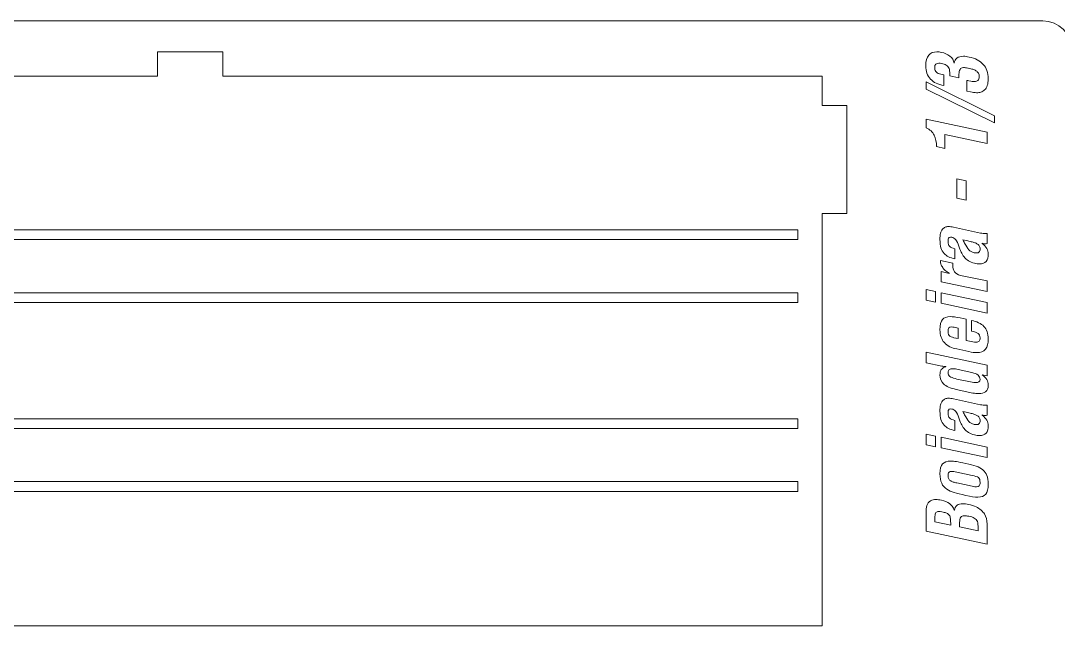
# Model space of a CAD drawing. Header units: centimetres. Extents: x -47.2 to 47.8, y -16.6 to 12.4.
# Drawn here: x 17.84 to 28.65, y 5.84 to 12.4 of the extents above; entities that cross this region are included whole.
import ezdxf

# ---------------------------------------------------------------- set-up
doc = ezdxf.new("R2010")
doc.units = ezdxf.units.CM
doc.header["$MEASUREMENT"] = 0
doc.layers.add('Camada 1', color=7, linetype='Continuous')

msp = doc.modelspace()

# ---------------------------------------------------------------- linework, layer by layer
at = {"layer": 'Camada 1', "color": 6, "lineweight": 9}
msp.add_open_spline([(10.08972, 12.40298), (10.08972, 12.40298), (28.48972, 12.40298), (28.48972, 12.40298), (28.48972, 12.40298), (28.65472, 12.40298), (28.78972, 12.26798), (28.78972, 12.10298), (28.78972, 12.10298), (28.78972, 12.10298), (28.78972, -16.29702), (28.78972, -16.29702), (28.78972, -16.29702), (28.78972, -16.46202), (28.65472, -16.59702), (28.48972, -16.59702), (28.48972, -16.59702), (28.48972, -16.59702), (10.08972, -16.59702), (10.08972, -16.59702), (10.08972, -16.59702), (9.92472, -16.59702), (9.78972, -16.46202), (9.78972, -16.29702), (9.78972, -16.29702), (9.78972, -16.29702), (9.78972, 12.10298), (9.78972, 12.10298), (9.78972, 12.10298), (9.78972, 12.26798), (9.92472, 12.40298), (10.08972, 12.40298)], degree=3, knots=[0, 0, 0, 0, 0.11111111, 0.11111111, 0.11111111, 0.11111111, 0.22222222, 0.22222222, 0.22222222, 0.22222222, 0.33333333, 0.33333333, 0.33333333, 0.33333333, 0.44444444, 0.44444444, 0.44444444, 0.44444444, 0.55555556, 0.55555556, 0.55555556, 0.55555556, 0.66666667, 0.66666667, 0.66666667, 0.66666667, 0.77777778, 0.77777778, 0.77777778, 0.77777778, 1, 1, 1, 1], dxfattribs=at)
at = {"layer": 'Camada 1', "color": 250, "lineweight": 9}
msp.add_open_spline([(10.1215, 11.52017), (10.1215, 11.52017), (10.1215, 9.01772), (10.1215, 9.01772), (10.1215, 9.01772), (10.1215, 9.01772), (10.63155, 9.01772), (10.63155, 9.01772), (10.63155, 9.01772), (10.63155, 9.01772), (10.63155, 8.71169), (10.63155, 8.71169), (10.63155, 8.71169), (10.63155, 8.71169), (10.1215, 8.71169), (10.1215, 8.71169), (10.1215, 8.71169), (10.1215, 8.71169), (10.1215, 6.15313), (10.1215, 6.15313), (10.1215, 6.15313), (10.1215, 6.15313), (10.63155, 6.15313), (10.63155, 6.15313), (10.63155, 6.15313), (10.63155, 6.15313), (10.63155, 6.10213), (10.63155, 6.10213), (10.63155, 6.10213), (10.63155, 6.10213), (26.19229, 6.10213), (26.19229, 6.10213), (26.19229, 6.10213), (26.19229, 6.10213), (26.19229, 10.39807), (26.19229, 10.39807), (26.19229, 10.39807), (26.19229, 10.39807), (26.4473, 10.39807), (26.4473, 10.39807), (26.4473, 10.39807), (26.4473, 10.39807), (26.4473, 11.52017), (26.4473, 11.52017), (26.4473, 11.52017), (26.4473, 11.52017), (26.19229, 11.52017), (26.19229, 11.52017), (26.19229, 11.52017), (26.19229, 11.52017), (26.19229, 11.82469), (26.19229, 11.82469), (26.19229, 11.82469), (26.19229, 11.82469), (19.94841, 11.82469), (19.94841, 11.82469), (19.94841, 11.82469), (19.94841, 11.82469), (19.94841, 12.07971), (19.94841, 12.07971), (19.94841, 12.07971), (19.94841, 12.07971), (19.26834, 12.07971), (19.26834, 12.07971), (19.26834, 12.07971), (19.26834, 12.07971), (19.26834, 11.82469), (19.26834, 11.82469), (19.26834, 11.82469), (19.26834, 11.82469), (13.82784, 11.82469), (13.82784, 11.82469), (13.82784, 11.82469), (13.82784, 11.82469), (13.82784, 12.07971), (13.82784, 12.07971), (13.82784, 12.07971), (13.82784, 12.07971), (13.14778, 12.07971), (13.14778, 12.07971), (13.14778, 12.07971), (13.14778, 12.07971), (13.14778, 11.82469), (13.14778, 11.82469), (13.14778, 11.82469), (13.14778, 11.82469), (10.63155, 11.82469), (10.63155, 11.82469), (10.63155, 11.82469), (10.63155, 11.82469), (10.63155, 11.52017), (10.63155, 11.52017), (10.63155, 11.52017), (10.63155, 11.52017), (10.1215, 11.52017), (10.1215, 11.52017)], degree=3, knots=[0, 0, 0, 0, 0.04, 0.04, 0.04, 0.04, 0.08, 0.08, 0.08, 0.08, 0.12, 0.12, 0.12, 0.12, 0.16, 0.16, 0.16, 0.16, 0.2, 0.2, 0.2, 0.2, 0.24, 0.24, 0.24, 0.24, 0.28, 0.28, 0.28, 0.28, 0.32, 0.32, 0.32, 0.32, 0.36, 0.36, 0.36, 0.36, 0.4, 0.4, 0.4, 0.4, 0.44, 0.44, 0.44, 0.44, 0.48, 0.48, 0.48, 0.48, 0.52, 0.52, 0.52, 0.52, 0.56, 0.56, 0.56, 0.56, 0.6, 0.6, 0.6, 0.6, 0.64, 0.64, 0.64, 0.64, 0.68, 0.68, 0.68, 0.68, 0.72, 0.72, 0.72, 0.72, 0.76, 0.76, 0.76, 0.76, 0.8, 0.8, 0.8, 0.8, 0.84, 0.84, 0.84, 0.84, 0.88, 0.88, 0.88, 0.88, 0.92, 0.92, 0.92, 0.92, 1, 1, 1, 1], dxfattribs=at)
at = {"layer": 'Camada 1', "color": 5, "lineweight": 9}
for points, knots in [([(27.61526, 11.80962), (27.61526, 11.83615), (27.61681, 11.85788), (27.61992, 11.87482), (27.61992, 11.87482), (27.62302, 11.89175), (27.62994, 11.9036), (27.64066, 11.91038), (27.64066, 11.91038), (27.64574, 11.91376), (27.65364, 11.91546), (27.66437, 11.91546), (27.66437, 11.91546), (27.67566, 11.91546), (27.69005, 11.91348), (27.70755, 11.90953), (27.70755, 11.90953), (27.70755, 11.90953), (27.71178, 11.90868), (27.71178, 11.90868), (27.71178, 11.90868), (27.73154, 11.90473), (27.74734, 11.90106), (27.7592, 11.89768), (27.7592, 11.89768), (27.77105, 11.89429), (27.78234, 11.88949), (27.79306, 11.88328), (27.79306, 11.88328), (27.80379, 11.87708), (27.81225, 11.86889), (27.81846, 11.85873), (27.81846, 11.85873), (27.82467, 11.84857), (27.82778, 11.83587), (27.82778, 11.82063), (27.82778, 11.82063), (27.82778, 11.802), (27.82326, 11.78888), (27.81423, 11.78126), (27.81423, 11.78126), (27.8052, 11.77364), (27.7925, 11.76983), (27.77613, 11.76983), (27.77613, 11.76983), (27.76484, 11.76983), (27.74621, 11.77237), (27.72025, 11.77745), (27.72025, 11.77745), (27.71178, 11.77914), (27.70416, 11.78056), (27.69739, 11.78168), (27.69739, 11.78168), (27.69739, 11.78168), (27.69739, 11.67077), (27.69739, 11.67077), (27.69739, 11.67077), (27.69739, 11.67077), (27.73464, 11.66315), (27.73464, 11.66315), (27.73464, 11.66315), (27.75891, 11.65694), (27.78065, 11.65384), (27.79984, 11.65384), (27.79984, 11.65384), (27.81621, 11.65384), (27.83145, 11.65609), (27.84556, 11.66061), (27.84556, 11.66061), (27.85967, 11.66513), (27.87237, 11.67275), (27.88366, 11.68347), (27.88366, 11.68347), (27.89495, 11.69419), (27.90398, 11.70901), (27.91075, 11.72792), (27.91075, 11.72792), (27.91752, 11.74683), (27.92091, 11.7704), (27.92091, 11.79862), (27.92091, 11.79862), (27.92091, 11.86184), (27.90369, 11.91207), (27.86926, 11.94932), (27.86926, 11.94932), (27.83483, 11.98658), (27.78544, 12.01198), (27.7211, 12.02553), (27.7211, 12.02553), (27.69965, 12.03061), (27.68017, 12.03315), (27.66268, 12.03315), (27.66268, 12.03315), (27.63389, 12.03315), (27.61145, 12.0268), (27.59537, 12.01409), (27.59537, 12.01409), (27.57928, 12.00139), (27.56982, 11.98432), (27.567, 11.96287), (27.567, 11.96287), (27.567, 11.96287), (27.56531, 11.96287), (27.56531, 11.96287), (27.56531, 11.96287), (27.56079, 11.99222), (27.54584, 12.01635), (27.52044, 12.03526), (27.52044, 12.03526), (27.49504, 12.05417), (27.46625, 12.06701), (27.43407, 12.07379), (27.43407, 12.07379), (27.41658, 12.07774), (27.40049, 12.07971), (27.38581, 12.07971), (27.38581, 12.07971), (27.34913, 12.07971), (27.32076, 12.06786), (27.30072, 12.04415), (27.30072, 12.04415), (27.28069, 12.02044), (27.27067, 11.98432), (27.27067, 11.93578), (27.27067, 11.93578), (27.27067, 11.87651), (27.2869, 11.82966), (27.31935, 11.79523), (27.31935, 11.79523), (27.35181, 11.7608), (27.39823, 11.73879), (27.45863, 11.72919), (27.45863, 11.72919), (27.45863, 11.72919), (27.45863, 11.8401), (27.45863, 11.8401), (27.45863, 11.8401), (27.45863, 11.8401), (27.41375, 11.84942), (27.41375, 11.84942), (27.41375, 11.84942), (27.39513, 11.85393), (27.38215, 11.86254), (27.37481, 11.87524), (27.37481, 11.87524), (27.36747, 11.88794), (27.3638, 11.90191), (27.3638, 11.91715), (27.3638, 11.91715), (27.3638, 11.94707), (27.37819, 11.96202), (27.40698, 11.96202), (27.40698, 11.96202), (27.41488, 11.96202), (27.4242, 11.9609), (27.43492, 11.95864), (27.43492, 11.95864), (27.45355, 11.95469), (27.46949, 11.9489), (27.48276, 11.94128), (27.48276, 11.94128), (27.49602, 11.93366), (27.50604, 11.92167), (27.51282, 11.9053), (27.51282, 11.9053), (27.5179, 11.89288), (27.52072, 11.87369), (27.52128, 11.84772), (27.52128, 11.84772), (27.52128, 11.83926), (27.52128, 11.83305), (27.52128, 11.8291), (27.52128, 11.8291), (27.52128, 11.8291), (27.61526, 11.80962), (27.61526, 11.80962)], [0, 0, 0, 0, 0.02222222, 0.02222222, 0.02222222, 0.02222222, 0.04444444, 0.04444444, 0.04444444, 0.04444444, 0.06666667, 0.06666667, 0.06666667, 0.06666667, 0.08888889, 0.08888889, 0.08888889, 0.08888889, 0.11111111, 0.11111111, 0.11111111, 0.11111111, 0.13333333, 0.13333333, 0.13333333, 0.13333333, 0.15555556, 0.15555556, 0.15555556, 0.15555556, 0.17777778, 0.17777778, 0.17777778, 0.17777778, 0.2, 0.2, 0.2, 0.2, 0.22222222, 0.22222222, 0.22222222, 0.22222222, 0.24444444, 0.24444444, 0.24444444, 0.24444444, 0.26666667, 0.26666667, 0.26666667, 0.26666667, 0.28888889, 0.28888889, 0.28888889, 0.28888889, 0.31111111, 0.31111111, 0.31111111, 0.31111111, 0.33333333, 0.33333333, 0.33333333, 0.33333333, 0.35555556, 0.35555556, 0.35555556, 0.35555556, 0.37777778, 0.37777778, 0.37777778, 0.37777778, 0.4, 0.4, 0.4, 0.4, 0.42222222, 0.42222222, 0.42222222, 0.42222222, 0.44444444, 0.44444444, 0.44444444, 0.44444444, 0.46666667, 0.46666667, 0.46666667, 0.46666667, 0.48888889, 0.48888889, 0.48888889, 0.48888889, 0.51111111, 0.51111111, 0.51111111, 0.51111111, 0.53333333, 0.53333333, 0.53333333, 0.53333333, 0.55555556, 0.55555556, 0.55555556, 0.55555556, 0.57777778, 0.57777778, 0.57777778, 0.57777778, 0.6, 0.6, 0.6, 0.6, 0.62222222, 0.62222222, 0.62222222, 0.62222222, 0.64444444, 0.64444444, 0.64444444, 0.64444444, 0.66666667, 0.66666667, 0.66666667, 0.66666667, 0.68888889, 0.68888889, 0.68888889, 0.68888889, 0.71111111, 0.71111111, 0.71111111, 0.71111111, 0.73333333, 0.73333333, 0.73333333, 0.73333333, 0.75555556, 0.75555556, 0.75555556, 0.75555556, 0.77777778, 0.77777778, 0.77777778, 0.77777778, 0.8, 0.8, 0.8, 0.8, 0.82222222, 0.82222222, 0.82222222, 0.82222222, 0.84444444, 0.84444444, 0.84444444, 0.84444444, 0.86666667, 0.86666667, 0.86666667, 0.86666667, 0.88888889, 0.88888889, 0.88888889, 0.88888889, 0.91111111, 0.91111111, 0.91111111, 0.91111111, 0.93333333, 0.93333333, 0.93333333, 0.93333333, 0.95555556, 0.95555556, 0.95555556, 0.95555556, 1, 1, 1, 1]), ([(27.9878, 11.34057), (27.9878, 11.34057), (27.9878, 11.41423), (27.9878, 11.41423), (27.9878, 11.41423), (27.9878, 11.41423), (27.27321, 11.7656), (27.27321, 11.7656), (27.27321, 11.7656), (27.27321, 11.7656), (27.27321, 11.69194), (27.27321, 11.69194), (27.27321, 11.69194), (27.27321, 11.69194), (27.9878, 11.34057), (27.9878, 11.34057)], [0, 0, 0, 0, 0.2, 0.2, 0.2, 0.2, 0.4, 0.4, 0.4, 0.4, 0.6, 0.6, 0.6, 0.6, 1, 1, 1, 1]), ([(27.90821, 11.12382), (27.90821, 11.12382), (27.90821, 11.24235), (27.90821, 11.24235), (27.90821, 11.24235), (27.90821, 11.24235), (27.27321, 11.37698), (27.27321, 11.37698), (27.27321, 11.37698), (27.27321, 11.37698), (27.27321, 11.28977), (27.27321, 11.28977), (27.27321, 11.28977), (27.31385, 11.27058), (27.34221, 11.24433), (27.3583, 11.21103), (27.3583, 11.21103), (27.37438, 11.17773), (27.38271, 11.13821), (27.38327, 11.09249), (27.38327, 11.09249), (27.38327, 11.09249), (27.46794, 11.07471), (27.46794, 11.07471), (27.46794, 11.07471), (27.46794, 11.07471), (27.46794, 11.2178), (27.46794, 11.2178), (27.46794, 11.2178), (27.46794, 11.2178), (27.90821, 11.12382), (27.90821, 11.12382)], [0, 0, 0, 0, 0.11111111, 0.11111111, 0.11111111, 0.11111111, 0.22222222, 0.22222222, 0.22222222, 0.22222222, 0.33333333, 0.33333333, 0.33333333, 0.33333333, 0.44444444, 0.44444444, 0.44444444, 0.44444444, 0.55555556, 0.55555556, 0.55555556, 0.55555556, 0.66666667, 0.66666667, 0.66666667, 0.66666667, 0.77777778, 0.77777778, 0.77777778, 0.77777778, 1, 1, 1, 1]), ([(27.69231, 10.73774), (27.69231, 10.73774), (27.59494, 10.7589), (27.59494, 10.7589), (27.59494, 10.7589), (27.59494, 10.7589), (27.59494, 10.5574), (27.59494, 10.5574), (27.59494, 10.5574), (27.59494, 10.5574), (27.69231, 10.53623), (27.69231, 10.53623), (27.69231, 10.53623), (27.69231, 10.53623), (27.69231, 10.73774), (27.69231, 10.73774)], [0, 0, 0, 0, 0.2, 0.2, 0.2, 0.2, 0.4, 0.4, 0.4, 0.4, 0.6, 0.6, 0.6, 0.6, 1, 1, 1, 1]), ([(27.90821, 10.18739), (27.90652, 10.18739), (27.90398, 10.18739), (27.90059, 10.18739), (27.90059, 10.18739), (27.89551, 10.18739), (27.89297, 10.18739), (27.89297, 10.18739), (27.89297, 10.18739), (27.87547, 10.18739), (27.85826, 10.18909), (27.84132, 10.19247), (27.84132, 10.19247), (27.84132, 10.19247), (27.55938, 10.25259), (27.55938, 10.25259), (27.55938, 10.25259), (27.5385, 10.25767), (27.521, 10.26021), (27.50689, 10.26021), (27.50689, 10.26021), (27.49391, 10.26021), (27.48219, 10.25809), (27.47175, 10.25386), (27.47175, 10.25386), (27.46131, 10.24963), (27.452, 10.24243), (27.44381, 10.23227), (27.44381, 10.23227), (27.43563, 10.22211), (27.42928, 10.20828), (27.42476, 10.19078), (27.42476, 10.19078), (27.42025, 10.17328), (27.41799, 10.15127), (27.41799, 10.12474), (27.41799, 10.12474), (27.41799, 10.09144), (27.42166, 10.06293), (27.42899, 10.03923), (27.42899, 10.03923), (27.43633, 10.01552), (27.44677, 9.99619), (27.46032, 9.98123), (27.46032, 9.98123), (27.47387, 9.96627), (27.48967, 9.95442), (27.50774, 9.94567), (27.50774, 9.94567), (27.5258, 9.93692), (27.54725, 9.93001), (27.57208, 9.92493), (27.57208, 9.92493), (27.57208, 9.92493), (27.57208, 10.02991), (27.57208, 10.02991), (27.57208, 10.02991), (27.54838, 10.03499), (27.53088, 10.04261), (27.51959, 10.05277), (27.51959, 10.05277), (27.5083, 10.06293), (27.50266, 10.07959), (27.50266, 10.10273), (27.50266, 10.10273), (27.50266, 10.1191), (27.50421, 10.13081), (27.50731, 10.13786), (27.50731, 10.13786), (27.51042, 10.14492), (27.51705, 10.14873), (27.52721, 10.14929), (27.52721, 10.14929), (27.5464, 10.14929), (27.56206, 10.14379), (27.5742, 10.13278), (27.5742, 10.13278), (27.58633, 10.12178), (27.5972, 10.10357), (27.6068, 10.07817), (27.6068, 10.07817), (27.6068, 10.07817), (27.61188, 10.06547), (27.61188, 10.06547), (27.61188, 10.06547), (27.6226, 10.03612), (27.63191, 10.0127), (27.63982, 9.9952), (27.63982, 9.9952), (27.64772, 9.9777), (27.6576, 9.96091), (27.66945, 9.94482), (27.66945, 9.94482), (27.6813, 9.92874), (27.69612, 9.91491), (27.7139, 9.90334), (27.7139, 9.90334), (27.73168, 9.89177), (27.75299, 9.88344), (27.77782, 9.87836), (27.77782, 9.87836), (27.79814, 9.87384), (27.81592, 9.87159), (27.83116, 9.87159), (27.83116, 9.87159), (27.89099, 9.87159), (27.92091, 9.9063), (27.92091, 9.97573), (27.92091, 9.97573), (27.92091, 9.99379), (27.91555, 10.01242), (27.90482, 10.03161), (27.90482, 10.03161), (27.89523, 10.04911), (27.87999, 10.06689), (27.8591, 10.08495), (27.8591, 10.08495), (27.8591, 10.08495), (27.8591, 10.08664), (27.8591, 10.08664), (27.8591, 10.08664), (27.87152, 10.08269), (27.88253, 10.08071), (27.89212, 10.08071), (27.89212, 10.08071), (27.89777, 10.08071), (27.90313, 10.08156), (27.90821, 10.08325), (27.90821, 10.08325), (27.90821, 10.08325), (27.90821, 10.18739), (27.90821, 10.18739)], [0, 0, 0, 0, 0.02941176, 0.02941176, 0.02941176, 0.02941176, 0.05882353, 0.05882353, 0.05882353, 0.05882353, 0.08823529, 0.08823529, 0.08823529, 0.08823529, 0.11764706, 0.11764706, 0.11764706, 0.11764706, 0.14705882, 0.14705882, 0.14705882, 0.14705882, 0.17647059, 0.17647059, 0.17647059, 0.17647059, 0.20588235, 0.20588235, 0.20588235, 0.20588235, 0.23529412, 0.23529412, 0.23529412, 0.23529412, 0.26470588, 0.26470588, 0.26470588, 0.26470588, 0.29411765, 0.29411765, 0.29411765, 0.29411765, 0.32352941, 0.32352941, 0.32352941, 0.32352941, 0.35294118, 0.35294118, 0.35294118, 0.35294118, 0.38235294, 0.38235294, 0.38235294, 0.38235294, 0.41176471, 0.41176471, 0.41176471, 0.41176471, 0.44117647, 0.44117647, 0.44117647, 0.44117647, 0.47058824, 0.47058824, 0.47058824, 0.47058824, 0.5, 0.5, 0.5, 0.5, 0.52941176, 0.52941176, 0.52941176, 0.52941176, 0.55882353, 0.55882353, 0.55882353, 0.55882353, 0.58823529, 0.58823529, 0.58823529, 0.58823529, 0.61764706, 0.61764706, 0.61764706, 0.61764706, 0.64705882, 0.64705882, 0.64705882, 0.64705882, 0.67647059, 0.67647059, 0.67647059, 0.67647059, 0.70588235, 0.70588235, 0.70588235, 0.70588235, 0.73529412, 0.73529412, 0.73529412, 0.73529412, 0.76470588, 0.76470588, 0.76470588, 0.76470588, 0.79411765, 0.79411765, 0.79411765, 0.79411765, 0.82352941, 0.82352941, 0.82352941, 0.82352941, 0.85294118, 0.85294118, 0.85294118, 0.85294118, 0.88235294, 0.88235294, 0.88235294, 0.88235294, 0.91176471, 0.91176471, 0.91176471, 0.91176471, 0.94117647, 0.94117647, 0.94117647, 0.94117647, 1, 1, 1, 1]), ([(27.7084, 10.11035), (27.71348, 10.10922), (27.72138, 10.10753), (27.7321, 10.10527), (27.7321, 10.10527), (27.74847, 10.10188), (27.76188, 10.09849), (27.77232, 10.09511), (27.77232, 10.09511), (27.78276, 10.09172), (27.79292, 10.08735), (27.8028, 10.08198), (27.8028, 10.08198), (27.81268, 10.07662), (27.82072, 10.06943), (27.82693, 10.06039), (27.82693, 10.06039), (27.83314, 10.05136), (27.83624, 10.04036), (27.83624, 10.02737), (27.83624, 10.02737), (27.83624, 10.0127), (27.83314, 10.00212), (27.82693, 9.99562), (27.82693, 9.99562), (27.82072, 9.98913), (27.81141, 9.98589), (27.79899, 9.98589), (27.79899, 9.98589), (27.79222, 9.98589), (27.78431, 9.98673), (27.77528, 9.98843), (27.77528, 9.98843), (27.76286, 9.99125), (27.75172, 9.99506), (27.74184, 9.99986), (27.74184, 9.99986), (27.73196, 10.00466), (27.72392, 10.01129), (27.71771, 10.01975), (27.71771, 10.01975), (27.70698, 10.03499), (27.69287, 10.05814), (27.67538, 10.08918), (27.67538, 10.08918), (27.66747, 10.10329), (27.66126, 10.11402), (27.65675, 10.12135), (27.65675, 10.12135), (27.65675, 10.12135), (27.7084, 10.11035), (27.7084, 10.11035)], [0, 0, 0, 0, 0.07142857, 0.07142857, 0.07142857, 0.07142857, 0.14285714, 0.14285714, 0.14285714, 0.14285714, 0.21428571, 0.21428571, 0.21428571, 0.21428571, 0.28571429, 0.28571429, 0.28571429, 0.28571429, 0.35714286, 0.35714286, 0.35714286, 0.35714286, 0.42857143, 0.42857143, 0.42857143, 0.42857143, 0.5, 0.5, 0.5, 0.5, 0.57142857, 0.57142857, 0.57142857, 0.57142857, 0.64285714, 0.64285714, 0.64285714, 0.64285714, 0.71428571, 0.71428571, 0.71428571, 0.71428571, 0.78571429, 0.78571429, 0.78571429, 0.78571429, 0.85714286, 0.85714286, 0.85714286, 0.85714286, 1, 1, 1, 1]), ([(27.43069, 9.79115), (27.43069, 9.79115), (27.43069, 9.68532), (27.43069, 9.68532), (27.43069, 9.68532), (27.43069, 9.68532), (27.90821, 9.58372), (27.90821, 9.58372), (27.90821, 9.58372), (27.90821, 9.58372), (27.90821, 9.69379), (27.90821, 9.69379), (27.90821, 9.69379), (27.90821, 9.69379), (27.6322, 9.75221), (27.6322, 9.75221), (27.6322, 9.75221), (27.60341, 9.75898), (27.58281, 9.7714), (27.57039, 9.78946), (27.57039, 9.78946), (27.55797, 9.80752), (27.55176, 9.82982), (27.55176, 9.85635), (27.55176, 9.85635), (27.55176, 9.85804), (27.55176, 9.86171), (27.55176, 9.86735), (27.55176, 9.86735), (27.55233, 9.87187), (27.55261, 9.87554), (27.55261, 9.87836), (27.55261, 9.87836), (27.55261, 9.87836), (27.42222, 9.9063), (27.42222, 9.9063), (27.42222, 9.9063), (27.42222, 9.9063), (27.42222, 9.90207), (27.42222, 9.90207), (27.42222, 9.90207), (27.42279, 9.89078), (27.42448, 9.88005), (27.4273, 9.86989), (27.4273, 9.86989), (27.43012, 9.85973), (27.4369, 9.84732), (27.44762, 9.83264), (27.44762, 9.83264), (27.45439, 9.82248), (27.46314, 9.81289), (27.47387, 9.80385), (27.47387, 9.80385), (27.48459, 9.79482), (27.49842, 9.78523), (27.51536, 9.77507), (27.51536, 9.77507), (27.51536, 9.77507), (27.51536, 9.77337), (27.51536, 9.77337), (27.51536, 9.77337), (27.51536, 9.77337), (27.43069, 9.79115), (27.43069, 9.79115)], [0, 0, 0, 0, 0.05882353, 0.05882353, 0.05882353, 0.05882353, 0.11764706, 0.11764706, 0.11764706, 0.11764706, 0.17647059, 0.17647059, 0.17647059, 0.17647059, 0.23529412, 0.23529412, 0.23529412, 0.23529412, 0.29411765, 0.29411765, 0.29411765, 0.29411765, 0.35294118, 0.35294118, 0.35294118, 0.35294118, 0.41176471, 0.41176471, 0.41176471, 0.41176471, 0.47058824, 0.47058824, 0.47058824, 0.47058824, 0.52941176, 0.52941176, 0.52941176, 0.52941176, 0.58823529, 0.58823529, 0.58823529, 0.58823529, 0.64705882, 0.64705882, 0.64705882, 0.64705882, 0.70588235, 0.70588235, 0.70588235, 0.70588235, 0.76470588, 0.76470588, 0.76470588, 0.76470588, 0.82352941, 0.82352941, 0.82352941, 0.82352941, 0.88235294, 0.88235294, 0.88235294, 0.88235294, 1, 1, 1, 1]), ([(27.37311, 9.58372), (27.37311, 9.58372), (27.27321, 9.60489), (27.27321, 9.60489), (27.27321, 9.60489), (27.27321, 9.60489), (27.27321, 9.49482), (27.27321, 9.49482), (27.27321, 9.49482), (27.27321, 9.49482), (27.37311, 9.47366), (27.37311, 9.47366), (27.37311, 9.47366), (27.37311, 9.47366), (27.37311, 9.58372), (27.37311, 9.58372)], [0, 0, 0, 0, 0.2, 0.2, 0.2, 0.2, 0.4, 0.4, 0.4, 0.4, 0.6, 0.6, 0.6, 0.6, 1, 1, 1, 1]), ([(27.90821, 9.47027), (27.90821, 9.47027), (27.43069, 9.57187), (27.43069, 9.57187), (27.43069, 9.57187), (27.43069, 9.57187), (27.43069, 9.4618), (27.43069, 9.4618), (27.43069, 9.4618), (27.43069, 9.4618), (27.90821, 9.3602), (27.90821, 9.3602), (27.90821, 9.3602), (27.90821, 9.3602), (27.90821, 9.47027), (27.90821, 9.47027)], [0, 0, 0, 0, 0.2, 0.2, 0.2, 0.2, 0.4, 0.4, 0.4, 0.4, 0.6, 0.6, 0.6, 0.6, 1, 1, 1, 1]), ([(27.72025, 8.95888), (27.75129, 8.95154), (27.77867, 8.94787), (27.80238, 8.94787), (27.80238, 8.94787), (27.84302, 8.94787), (27.87293, 8.95958), (27.89212, 8.98301), (27.89212, 8.98301), (27.91131, 9.00643), (27.92091, 9.04298), (27.92091, 9.09265), (27.92091, 9.09265), (27.92091, 9.14684), (27.90567, 9.18959), (27.87519, 9.22092), (27.87519, 9.22092), (27.84471, 9.25225), (27.80181, 9.27271), (27.7465, 9.2823), (27.7465, 9.2823), (27.7465, 9.2823), (27.7465, 9.17224), (27.7465, 9.17224), (27.7465, 9.17224), (27.77754, 9.16659), (27.80026, 9.15841), (27.81465, 9.14768), (27.81465, 9.14768), (27.82905, 9.13696), (27.83624, 9.12172), (27.83624, 9.10196), (27.83624, 9.10196), (27.83624, 9.08729), (27.83314, 9.07614), (27.82693, 9.06852), (27.82693, 9.06852), (27.82072, 9.0609), (27.80943, 9.05709), (27.79306, 9.05709), (27.79306, 9.05709), (27.7846, 9.05709), (27.77415, 9.05822), (27.76174, 9.06048), (27.76174, 9.06048), (27.76174, 9.06048), (27.69231, 9.07487), (27.69231, 9.07487), (27.69231, 9.07487), (27.69231, 9.07487), (27.69231, 9.295), (27.69231, 9.295), (27.69231, 9.295), (27.69231, 9.295), (27.62796, 9.30855), (27.62796, 9.30855), (27.62796, 9.30855), (27.58281, 9.31815), (27.54838, 9.32295), (27.52467, 9.32295), (27.52467, 9.32295), (27.48854, 9.32295), (27.46173, 9.31264), (27.44423, 9.29204), (27.44423, 9.29204), (27.42674, 9.27144), (27.41799, 9.23546), (27.41799, 9.18409), (27.41799, 9.18409), (27.41799, 9.1299), (27.43337, 9.08574), (27.46413, 9.05159), (27.46413, 9.05159), (27.49489, 9.01744), (27.5385, 8.99557), (27.59494, 8.98597), (27.59494, 8.98597), (27.59494, 8.98597), (27.72025, 8.95888), (27.72025, 8.95888)], [0, 0, 0, 0, 0.04761905, 0.04761905, 0.04761905, 0.04761905, 0.0952381, 0.0952381, 0.0952381, 0.0952381, 0.14285714, 0.14285714, 0.14285714, 0.14285714, 0.19047619, 0.19047619, 0.19047619, 0.19047619, 0.23809524, 0.23809524, 0.23809524, 0.23809524, 0.28571429, 0.28571429, 0.28571429, 0.28571429, 0.33333333, 0.33333333, 0.33333333, 0.33333333, 0.38095238, 0.38095238, 0.38095238, 0.38095238, 0.42857143, 0.42857143, 0.42857143, 0.42857143, 0.47619048, 0.47619048, 0.47619048, 0.47619048, 0.52380952, 0.52380952, 0.52380952, 0.52380952, 0.57142857, 0.57142857, 0.57142857, 0.57142857, 0.61904762, 0.61904762, 0.61904762, 0.61904762, 0.66666667, 0.66666667, 0.66666667, 0.66666667, 0.71428571, 0.71428571, 0.71428571, 0.71428571, 0.76190476, 0.76190476, 0.76190476, 0.76190476, 0.80952381, 0.80952381, 0.80952381, 0.80952381, 0.85714286, 0.85714286, 0.85714286, 0.85714286, 0.9047619, 0.9047619, 0.9047619, 0.9047619, 1, 1, 1, 1]), ([(27.60764, 9.0935), (27.60764, 9.0935), (27.58817, 9.09688), (27.58817, 9.09688), (27.58817, 9.09688), (27.58817, 9.09688), (27.58224, 9.09858), (27.58224, 9.09858), (27.58224, 9.09858), (27.55571, 9.10422), (27.53582, 9.11128), (27.52255, 9.11974), (27.52255, 9.11974), (27.50929, 9.12821), (27.50266, 9.1443), (27.50266, 9.168), (27.50266, 9.168), (27.50266, 9.18494), (27.50534, 9.19707), (27.5107, 9.20441), (27.5107, 9.20441), (27.51606, 9.21175), (27.52523, 9.21542), (27.53822, 9.21542), (27.53822, 9.21542), (27.54555, 9.21542), (27.55487, 9.21429), (27.56616, 9.21203), (27.56616, 9.21203), (27.56616, 9.21203), (27.60764, 9.20356), (27.60764, 9.20356), (27.60764, 9.20356), (27.60764, 9.20356), (27.60764, 9.0935), (27.60764, 9.0935)], [0, 0, 0, 0, 0.1, 0.1, 0.1, 0.1, 0.2, 0.2, 0.2, 0.2, 0.3, 0.3, 0.3, 0.3, 0.4, 0.4, 0.4, 0.4, 0.5, 0.5, 0.5, 0.5, 0.6, 0.6, 0.6, 0.6, 0.7, 0.7, 0.7, 0.7, 0.8, 0.8, 0.8, 0.8, 1, 1, 1, 1]), ([(27.90821, 8.70741), (27.90821, 8.70741), (27.90821, 8.81748), (27.90821, 8.81748), (27.90821, 8.81748), (27.90821, 8.81748), (27.27321, 8.9521), (27.27321, 8.9521), (27.27321, 8.9521), (27.27321, 8.9521), (27.27321, 8.84203), (27.27321, 8.84203), (27.27321, 8.84203), (27.27321, 8.84203), (27.43661, 8.80732), (27.43661, 8.80732), (27.43661, 8.80732), (27.45185, 8.8045), (27.46597, 8.8028), (27.47895, 8.80224), (27.47895, 8.80224), (27.47895, 8.80224), (27.47895, 8.80054), (27.47895, 8.80054), (27.47895, 8.80054), (27.45693, 8.79434), (27.44127, 8.7846), (27.43196, 8.77133), (27.43196, 8.77133), (27.42264, 8.75807), (27.41799, 8.7393), (27.41799, 8.71503), (27.41799, 8.71503), (27.41912, 8.67721), (27.43196, 8.64617), (27.45651, 8.6219), (27.45651, 8.6219), (27.48106, 8.59763), (27.52467, 8.57843), (27.58732, 8.56432), (27.58732, 8.56432), (27.58732, 8.56432), (27.76004, 8.52707), (27.76004, 8.52707), (27.76004, 8.52707), (27.78375, 8.52312), (27.80435, 8.52114), (27.82185, 8.52114), (27.82185, 8.52114), (27.85177, 8.52114), (27.87575, 8.52778), (27.89382, 8.54104), (27.89382, 8.54104), (27.91188, 8.5543), (27.92091, 8.57674), (27.92091, 8.60835), (27.92091, 8.60835), (27.91978, 8.63206), (27.9147, 8.65224), (27.90567, 8.66889), (27.90567, 8.66889), (27.89664, 8.68554), (27.88055, 8.70148), (27.85741, 8.71672), (27.85741, 8.71672), (27.85741, 8.71672), (27.85741, 8.71842), (27.85741, 8.71842), (27.85741, 8.71842), (27.85741, 8.71842), (27.90821, 8.70741), (27.90821, 8.70741)], [0, 0, 0, 0, 0.05263158, 0.05263158, 0.05263158, 0.05263158, 0.10526316, 0.10526316, 0.10526316, 0.10526316, 0.15789474, 0.15789474, 0.15789474, 0.15789474, 0.21052632, 0.21052632, 0.21052632, 0.21052632, 0.26315789, 0.26315789, 0.26315789, 0.26315789, 0.31578947, 0.31578947, 0.31578947, 0.31578947, 0.36842105, 0.36842105, 0.36842105, 0.36842105, 0.42105263, 0.42105263, 0.42105263, 0.42105263, 0.47368421, 0.47368421, 0.47368421, 0.47368421, 0.52631579, 0.52631579, 0.52631579, 0.52631579, 0.57894737, 0.57894737, 0.57894737, 0.57894737, 0.63157895, 0.63157895, 0.63157895, 0.63157895, 0.68421053, 0.68421053, 0.68421053, 0.68421053, 0.73684211, 0.73684211, 0.73684211, 0.73684211, 0.78947368, 0.78947368, 0.78947368, 0.78947368, 0.84210526, 0.84210526, 0.84210526, 0.84210526, 0.89473684, 0.89473684, 0.89473684, 0.89473684, 1, 1, 1, 1]), ([(27.75158, 8.74043), (27.80802, 8.72858), (27.83624, 8.70487), (27.83624, 8.66931), (27.83624, 8.66931), (27.83624, 8.65746), (27.83201, 8.64885), (27.82354, 8.64349), (27.82354, 8.64349), (27.81508, 8.63813), (27.80322, 8.63544), (27.78798, 8.63544), (27.78798, 8.63544), (27.77782, 8.63544), (27.76653, 8.63657), (27.75412, 8.63883), (27.75412, 8.63883), (27.75412, 8.63883), (27.59494, 8.6727), (27.59494, 8.6727), (27.59494, 8.6727), (27.59494, 8.6727), (27.57716, 8.67693), (27.57716, 8.67693), (27.57716, 8.67693), (27.55176, 8.6837), (27.53299, 8.69118), (27.52086, 8.69937), (27.52086, 8.69937), (27.50872, 8.70755), (27.50266, 8.7218), (27.50266, 8.74212), (27.50266, 8.74212), (27.50266, 8.75567), (27.50703, 8.76541), (27.51578, 8.77133), (27.51578, 8.77133), (27.52453, 8.77726), (27.53624, 8.78022), (27.55092, 8.78022), (27.55092, 8.78022), (27.55995, 8.78022), (27.5694, 8.77938), (27.57928, 8.77768), (27.57928, 8.77768), (27.58916, 8.77599), (27.59889, 8.77373), (27.60849, 8.77091), (27.60849, 8.77091), (27.60849, 8.77091), (27.75158, 8.74043), (27.75158, 8.74043)], [0, 0, 0, 0, 0.07142857, 0.07142857, 0.07142857, 0.07142857, 0.14285714, 0.14285714, 0.14285714, 0.14285714, 0.21428571, 0.21428571, 0.21428571, 0.21428571, 0.28571429, 0.28571429, 0.28571429, 0.28571429, 0.35714286, 0.35714286, 0.35714286, 0.35714286, 0.42857143, 0.42857143, 0.42857143, 0.42857143, 0.5, 0.5, 0.5, 0.5, 0.57142857, 0.57142857, 0.57142857, 0.57142857, 0.64285714, 0.64285714, 0.64285714, 0.64285714, 0.71428571, 0.71428571, 0.71428571, 0.71428571, 0.78571429, 0.78571429, 0.78571429, 0.78571429, 0.85714286, 0.85714286, 0.85714286, 0.85714286, 1, 1, 1, 1]), ([(27.90821, 8.40006), (27.90652, 8.40006), (27.90398, 8.40006), (27.90059, 8.40006), (27.90059, 8.40006), (27.89551, 8.40006), (27.89297, 8.40006), (27.89297, 8.40006), (27.89297, 8.40006), (27.87547, 8.40006), (27.85826, 8.40176), (27.84132, 8.40514), (27.84132, 8.40514), (27.84132, 8.40514), (27.55938, 8.46526), (27.55938, 8.46526), (27.55938, 8.46526), (27.5385, 8.47034), (27.521, 8.47288), (27.50689, 8.47288), (27.50689, 8.47288), (27.49391, 8.47288), (27.48219, 8.47076), (27.47175, 8.46653), (27.47175, 8.46653), (27.46131, 8.4623), (27.452, 8.4551), (27.44381, 8.44494), (27.44381, 8.44494), (27.43563, 8.43478), (27.42928, 8.42095), (27.42476, 8.40345), (27.42476, 8.40345), (27.42025, 8.38595), (27.41799, 8.36394), (27.41799, 8.33741), (27.41799, 8.33741), (27.41799, 8.30411), (27.42166, 8.2756), (27.42899, 8.2519), (27.42899, 8.2519), (27.43633, 8.22819), (27.44677, 8.20886), (27.46032, 8.1939), (27.46032, 8.1939), (27.47387, 8.17894), (27.48967, 8.16709), (27.50774, 8.15834), (27.50774, 8.15834), (27.5258, 8.14959), (27.54725, 8.14268), (27.57208, 8.1376), (27.57208, 8.1376), (27.57208, 8.1376), (27.57208, 8.24258), (27.57208, 8.24258), (27.57208, 8.24258), (27.54838, 8.24766), (27.53088, 8.25528), (27.51959, 8.26544), (27.51959, 8.26544), (27.5083, 8.2756), (27.50266, 8.29226), (27.50266, 8.3154), (27.50266, 8.3154), (27.50266, 8.33177), (27.50421, 8.34348), (27.50731, 8.35053), (27.50731, 8.35053), (27.51042, 8.35759), (27.51705, 8.3614), (27.52721, 8.36196), (27.52721, 8.36196), (27.5464, 8.36196), (27.56206, 8.35646), (27.5742, 8.34545), (27.5742, 8.34545), (27.58633, 8.33445), (27.5972, 8.31624), (27.6068, 8.29084), (27.6068, 8.29084), (27.6068, 8.29084), (27.61188, 8.27814), (27.61188, 8.27814), (27.61188, 8.27814), (27.6226, 8.24879), (27.63191, 8.22537), (27.63982, 8.20787), (27.63982, 8.20787), (27.64772, 8.19037), (27.6576, 8.17358), (27.66945, 8.15749), (27.66945, 8.15749), (27.6813, 8.14141), (27.69612, 8.12758), (27.7139, 8.11601), (27.7139, 8.11601), (27.73168, 8.10444), (27.75299, 8.09611), (27.77782, 8.09103), (27.77782, 8.09103), (27.79814, 8.08651), (27.81592, 8.08426), (27.83116, 8.08426), (27.83116, 8.08426), (27.89099, 8.08426), (27.92091, 8.11897), (27.92091, 8.1884), (27.92091, 8.1884), (27.92091, 8.20646), (27.91555, 8.22509), (27.90482, 8.24428), (27.90482, 8.24428), (27.89523, 8.26178), (27.87999, 8.27956), (27.8591, 8.29762), (27.8591, 8.29762), (27.8591, 8.29762), (27.8591, 8.29931), (27.8591, 8.29931), (27.8591, 8.29931), (27.87152, 8.29536), (27.88253, 8.29338), (27.89212, 8.29338), (27.89212, 8.29338), (27.89777, 8.29338), (27.90313, 8.29423), (27.90821, 8.29592), (27.90821, 8.29592), (27.90821, 8.29592), (27.90821, 8.40006), (27.90821, 8.40006)], [0, 0, 0, 0, 0.02941176, 0.02941176, 0.02941176, 0.02941176, 0.05882353, 0.05882353, 0.05882353, 0.05882353, 0.08823529, 0.08823529, 0.08823529, 0.08823529, 0.11764706, 0.11764706, 0.11764706, 0.11764706, 0.14705882, 0.14705882, 0.14705882, 0.14705882, 0.17647059, 0.17647059, 0.17647059, 0.17647059, 0.20588235, 0.20588235, 0.20588235, 0.20588235, 0.23529412, 0.23529412, 0.23529412, 0.23529412, 0.26470588, 0.26470588, 0.26470588, 0.26470588, 0.29411765, 0.29411765, 0.29411765, 0.29411765, 0.32352941, 0.32352941, 0.32352941, 0.32352941, 0.35294118, 0.35294118, 0.35294118, 0.35294118, 0.38235294, 0.38235294, 0.38235294, 0.38235294, 0.41176471, 0.41176471, 0.41176471, 0.41176471, 0.44117647, 0.44117647, 0.44117647, 0.44117647, 0.47058824, 0.47058824, 0.47058824, 0.47058824, 0.5, 0.5, 0.5, 0.5, 0.52941176, 0.52941176, 0.52941176, 0.52941176, 0.55882353, 0.55882353, 0.55882353, 0.55882353, 0.58823529, 0.58823529, 0.58823529, 0.58823529, 0.61764706, 0.61764706, 0.61764706, 0.61764706, 0.64705882, 0.64705882, 0.64705882, 0.64705882, 0.67647059, 0.67647059, 0.67647059, 0.67647059, 0.70588235, 0.70588235, 0.70588235, 0.70588235, 0.73529412, 0.73529412, 0.73529412, 0.73529412, 0.76470588, 0.76470588, 0.76470588, 0.76470588, 0.79411765, 0.79411765, 0.79411765, 0.79411765, 0.82352941, 0.82352941, 0.82352941, 0.82352941, 0.85294118, 0.85294118, 0.85294118, 0.85294118, 0.88235294, 0.88235294, 0.88235294, 0.88235294, 0.91176471, 0.91176471, 0.91176471, 0.91176471, 0.94117647, 0.94117647, 0.94117647, 0.94117647, 1, 1, 1, 1]), ([(27.7084, 8.32302), (27.71348, 8.32189), (27.72138, 8.3202), (27.7321, 8.31794), (27.7321, 8.31794), (27.74847, 8.31455), (27.76188, 8.31116), (27.77232, 8.30778), (27.77232, 8.30778), (27.78276, 8.30439), (27.79292, 8.30002), (27.8028, 8.29465), (27.8028, 8.29465), (27.81268, 8.28929), (27.82072, 8.2821), (27.82693, 8.27306), (27.82693, 8.27306), (27.83314, 8.26403), (27.83624, 8.25303), (27.83624, 8.24004), (27.83624, 8.24004), (27.83624, 8.22537), (27.83314, 8.21479), (27.82693, 8.20829), (27.82693, 8.20829), (27.82072, 8.2018), (27.81141, 8.19856), (27.79899, 8.19856), (27.79899, 8.19856), (27.79222, 8.19856), (27.78431, 8.1994), (27.77528, 8.2011), (27.77528, 8.2011), (27.76286, 8.20392), (27.75172, 8.20773), (27.74184, 8.21253), (27.74184, 8.21253), (27.73196, 8.21733), (27.72392, 8.22396), (27.71771, 8.23242), (27.71771, 8.23242), (27.70698, 8.24766), (27.69287, 8.27081), (27.67538, 8.30185), (27.67538, 8.30185), (27.66747, 8.31596), (27.66126, 8.32669), (27.65675, 8.33402), (27.65675, 8.33402), (27.65675, 8.33402), (27.7084, 8.32302), (27.7084, 8.32302)], [0, 0, 0, 0, 0.07142857, 0.07142857, 0.07142857, 0.07142857, 0.14285714, 0.14285714, 0.14285714, 0.14285714, 0.21428571, 0.21428571, 0.21428571, 0.21428571, 0.28571429, 0.28571429, 0.28571429, 0.28571429, 0.35714286, 0.35714286, 0.35714286, 0.35714286, 0.42857143, 0.42857143, 0.42857143, 0.42857143, 0.5, 0.5, 0.5, 0.5, 0.57142857, 0.57142857, 0.57142857, 0.57142857, 0.64285714, 0.64285714, 0.64285714, 0.64285714, 0.71428571, 0.71428571, 0.71428571, 0.71428571, 0.78571429, 0.78571429, 0.78571429, 0.78571429, 0.85714286, 0.85714286, 0.85714286, 0.85714286, 1, 1, 1, 1]), ([(27.37311, 8.07833), (27.37311, 8.07833), (27.27321, 8.0995), (27.27321, 8.0995), (27.27321, 8.0995), (27.27321, 8.0995), (27.27321, 7.98943), (27.27321, 7.98943), (27.27321, 7.98943), (27.27321, 7.98943), (27.37311, 7.96827), (27.37311, 7.96827), (27.37311, 7.96827), (27.37311, 7.96827), (27.37311, 8.07833), (27.37311, 8.07833)], [0, 0, 0, 0, 0.2, 0.2, 0.2, 0.2, 0.4, 0.4, 0.4, 0.4, 0.6, 0.6, 0.6, 0.6, 1, 1, 1, 1]), ([(27.90821, 7.96488), (27.90821, 7.96488), (27.43069, 8.06648), (27.43069, 8.06648), (27.43069, 8.06648), (27.43069, 8.06648), (27.43069, 7.95641), (27.43069, 7.95641), (27.43069, 7.95641), (27.43069, 7.95641), (27.90821, 7.85481), (27.90821, 7.85481), (27.90821, 7.85481), (27.90821, 7.85481), (27.90821, 7.96488), (27.90821, 7.96488)], [0, 0, 0, 0, 0.2, 0.2, 0.2, 0.2, 0.4, 0.4, 0.4, 0.4, 0.6, 0.6, 0.6, 0.6, 1, 1, 1, 1]), ([(27.92091, 7.57964), (27.92091, 7.6152), (27.91639, 7.64483), (27.90736, 7.66854), (27.90736, 7.66854), (27.89833, 7.69225), (27.8845, 7.71186), (27.86588, 7.72738), (27.86588, 7.72738), (27.84725, 7.74291), (27.82368, 7.75575), (27.79518, 7.76591), (27.79518, 7.76591), (27.76667, 7.77607), (27.73041, 7.78566), (27.68638, 7.7947), (27.68638, 7.7947), (27.64518, 7.80316), (27.61329, 7.80923), (27.59071, 7.8129), (27.59071, 7.8129), (27.56813, 7.81657), (27.54753, 7.8184), (27.5289, 7.8184), (27.5289, 7.8184), (27.49165, 7.8184), (27.46385, 7.80852), (27.4455, 7.78877), (27.4455, 7.78877), (27.42716, 7.76901), (27.41799, 7.73486), (27.41799, 7.68632), (27.41799, 7.68632), (27.41799, 7.64625), (27.42406, 7.61337), (27.43619, 7.58768), (27.43619, 7.58768), (27.44833, 7.562), (27.46568, 7.54168), (27.48826, 7.52672), (27.48826, 7.52672), (27.51084, 7.51177), (27.53652, 7.49991), (27.56531, 7.49116), (27.56531, 7.49116), (27.5941, 7.48241), (27.63445, 7.4724), (27.68638, 7.46111), (27.68638, 7.46111), (27.74057, 7.44925), (27.78262, 7.44333), (27.81254, 7.44333), (27.81254, 7.44333), (27.85035, 7.44333), (27.87787, 7.45349), (27.89509, 7.47381), (27.89509, 7.47381), (27.9123, 7.49413), (27.92091, 7.52941), (27.92091, 7.57964)], [0, 0, 0, 0, 0.0625, 0.0625, 0.0625, 0.0625, 0.125, 0.125, 0.125, 0.125, 0.1875, 0.1875, 0.1875, 0.1875, 0.25, 0.25, 0.25, 0.25, 0.3125, 0.3125, 0.3125, 0.3125, 0.375, 0.375, 0.375, 0.375, 0.4375, 0.4375, 0.4375, 0.4375, 0.5, 0.5, 0.5, 0.5, 0.5625, 0.5625, 0.5625, 0.5625, 0.625, 0.625, 0.625, 0.625, 0.6875, 0.6875, 0.6875, 0.6875, 0.75, 0.75, 0.75, 0.75, 0.8125, 0.8125, 0.8125, 0.8125, 0.875, 0.875, 0.875, 0.875, 1, 1, 1, 1]), ([(27.59325, 7.59065), (27.57857, 7.59403), (27.56644, 7.59714), (27.55684, 7.59996), (27.55684, 7.59996), (27.54725, 7.60278), (27.53836, 7.60688), (27.53017, 7.61224), (27.53017, 7.61224), (27.52199, 7.6176), (27.51536, 7.6248), (27.51028, 7.63383), (27.51028, 7.63383), (27.5052, 7.64286), (27.50266, 7.65443), (27.50266, 7.66854), (27.50266, 7.66854), (27.50266, 7.68435), (27.50618, 7.69549), (27.51324, 7.70198), (27.51324, 7.70198), (27.52029, 7.70848), (27.53031, 7.71172), (27.5433, 7.71172), (27.5433, 7.71172), (27.55289, 7.71172), (27.56926, 7.70918), (27.5924, 7.7041), (27.5924, 7.7041), (27.5924, 7.7041), (27.59325, 7.7041), (27.59325, 7.7041), (27.59325, 7.7041), (27.59325, 7.7041), (27.75242, 7.67023), (27.75242, 7.67023), (27.75242, 7.67023), (27.7846, 7.66346), (27.80661, 7.65556), (27.81846, 7.64653), (27.81846, 7.64653), (27.83032, 7.6375), (27.83624, 7.62113), (27.83624, 7.59742), (27.83624, 7.59742), (27.83624, 7.57992), (27.83328, 7.56765), (27.82735, 7.56059), (27.82735, 7.56059), (27.82143, 7.55354), (27.81225, 7.55001), (27.79984, 7.55001), (27.79984, 7.55001), (27.78968, 7.55001), (27.77387, 7.55227), (27.75242, 7.55678), (27.75242, 7.55678), (27.75242, 7.55678), (27.59325, 7.59065), (27.59325, 7.59065)], [0, 0, 0, 0, 0.0625, 0.0625, 0.0625, 0.0625, 0.125, 0.125, 0.125, 0.125, 0.1875, 0.1875, 0.1875, 0.1875, 0.25, 0.25, 0.25, 0.25, 0.3125, 0.3125, 0.3125, 0.3125, 0.375, 0.375, 0.375, 0.375, 0.4375, 0.4375, 0.4375, 0.4375, 0.5, 0.5, 0.5, 0.5, 0.5625, 0.5625, 0.5625, 0.5625, 0.625, 0.625, 0.625, 0.625, 0.6875, 0.6875, 0.6875, 0.6875, 0.75, 0.75, 0.75, 0.75, 0.8125, 0.8125, 0.8125, 0.8125, 0.875, 0.875, 0.875, 0.875, 1, 1, 1, 1]), ([(27.90821, 7.16223), (27.90821, 7.20456), (27.89918, 7.23984), (27.88112, 7.26806), (27.88112, 7.26806), (27.86305, 7.29629), (27.83399, 7.32112), (27.79391, 7.34257), (27.79391, 7.34257), (27.77246, 7.35273), (27.7465, 7.36092), (27.71602, 7.36713), (27.71602, 7.36713), (27.694, 7.37221), (27.67453, 7.37475), (27.6576, 7.37475), (27.6576, 7.37475), (27.6322, 7.37475), (27.61188, 7.36924), (27.59664, 7.35824), (27.59664, 7.35824), (27.5814, 7.34723), (27.57208, 7.32987), (27.5687, 7.30616), (27.5687, 7.30616), (27.5687, 7.30616), (27.567, 7.30701), (27.567, 7.30701), (27.567, 7.30701), (27.55628, 7.33862), (27.53949, 7.36219), (27.51663, 7.37771), (27.51663, 7.37771), (27.49377, 7.39323), (27.46625, 7.40438), (27.43407, 7.41115), (27.43407, 7.41115), (27.41093, 7.41623), (27.39202, 7.41877), (27.37735, 7.41877), (27.37735, 7.41877), (27.3559, 7.41877), (27.33671, 7.41397), (27.31977, 7.40438), (27.31977, 7.40438), (27.30058, 7.39309), (27.28802, 7.37729), (27.2821, 7.35697), (27.2821, 7.35697), (27.27617, 7.33665), (27.27321, 7.31068), (27.27321, 7.27907), (27.27321, 7.27907), (27.27321, 7.27907), (27.27321, 7.08772), (27.27321, 7.08772), (27.27321, 7.08772), (27.27321, 7.08772), (27.90821, 6.9531), (27.90821, 6.9531), (27.90821, 6.9531), (27.90821, 6.9531), (27.90821, 7.16223), (27.90821, 7.16223)], [0, 0, 0, 0, 0.05882353, 0.05882353, 0.05882353, 0.05882353, 0.11764706, 0.11764706, 0.11764706, 0.11764706, 0.17647059, 0.17647059, 0.17647059, 0.17647059, 0.23529412, 0.23529412, 0.23529412, 0.23529412, 0.29411765, 0.29411765, 0.29411765, 0.29411765, 0.35294118, 0.35294118, 0.35294118, 0.35294118, 0.41176471, 0.41176471, 0.41176471, 0.41176471, 0.47058824, 0.47058824, 0.47058824, 0.47058824, 0.52941176, 0.52941176, 0.52941176, 0.52941176, 0.58823529, 0.58823529, 0.58823529, 0.58823529, 0.64705882, 0.64705882, 0.64705882, 0.64705882, 0.70588235, 0.70588235, 0.70588235, 0.70588235, 0.76470588, 0.76470588, 0.76470588, 0.76470588, 0.82352941, 0.82352941, 0.82352941, 0.82352941, 0.88235294, 0.88235294, 0.88235294, 0.88235294, 1, 1, 1, 1]), ([(27.52975, 7.15207), (27.52975, 7.15207), (27.36634, 7.18678), (27.36634, 7.18678), (27.36634, 7.18678), (27.36634, 7.18678), (27.36634, 7.24182), (27.36634, 7.24182), (27.36634, 7.24182), (27.36691, 7.26101), (27.37043, 7.2747), (27.37692, 7.28288), (27.37692, 7.28288), (27.38342, 7.29107), (27.39343, 7.29516), (27.40698, 7.29516), (27.40698, 7.29516), (27.41545, 7.29516), (27.42617, 7.29375), (27.43915, 7.29092), (27.43915, 7.29092), (27.45609, 7.28697), (27.46992, 7.28302), (27.48064, 7.27907), (27.48064, 7.27907), (27.49137, 7.27512), (27.5004, 7.27004), (27.50774, 7.26383), (27.50774, 7.26383), (27.51733, 7.25424), (27.5234, 7.24266), (27.52594, 7.22912), (27.52594, 7.22912), (27.52848, 7.21557), (27.52975, 7.19723), (27.52975, 7.17408), (27.52975, 7.17408), (27.52975, 7.17408), (27.52975, 7.15207), (27.52975, 7.15207)], [0, 0, 0, 0, 0.09090909, 0.09090909, 0.09090909, 0.09090909, 0.18181818, 0.18181818, 0.18181818, 0.18181818, 0.27272727, 0.27272727, 0.27272727, 0.27272727, 0.36363636, 0.36363636, 0.36363636, 0.36363636, 0.45454545, 0.45454545, 0.45454545, 0.45454545, 0.54545455, 0.54545455, 0.54545455, 0.54545455, 0.63636364, 0.63636364, 0.63636364, 0.63636364, 0.72727273, 0.72727273, 0.72727273, 0.72727273, 0.81818182, 0.81818182, 0.81818182, 0.81818182, 1, 1, 1, 1]), ([(27.81508, 7.09111), (27.81508, 7.09111), (27.62288, 7.1326), (27.62288, 7.1326), (27.62288, 7.1326), (27.62288, 7.1326), (27.62288, 7.17832), (27.62288, 7.17832), (27.62288, 7.17832), (27.62288, 7.20485), (27.62683, 7.22347), (27.63474, 7.2342), (27.63474, 7.2342), (27.64264, 7.24492), (27.6559, 7.25028), (27.67453, 7.25028), (27.67453, 7.25028), (27.68582, 7.25028), (27.70106, 7.24831), (27.72025, 7.24436), (27.72025, 7.24436), (27.74113, 7.24041), (27.75948, 7.2342), (27.77528, 7.22573), (27.77528, 7.22573), (27.79109, 7.21726), (27.80209, 7.20513), (27.8083, 7.18932), (27.8083, 7.18932), (27.81113, 7.18199), (27.81296, 7.17366), (27.81381, 7.16435), (27.81381, 7.16435), (27.81465, 7.15503), (27.81508, 7.13909), (27.81508, 7.11651), (27.81508, 7.11651), (27.81508, 7.11651), (27.81508, 7.09111), (27.81508, 7.09111)], [0, 0, 0, 0, 0.09090909, 0.09090909, 0.09090909, 0.09090909, 0.18181818, 0.18181818, 0.18181818, 0.18181818, 0.27272727, 0.27272727, 0.27272727, 0.27272727, 0.36363636, 0.36363636, 0.36363636, 0.36363636, 0.45454545, 0.45454545, 0.45454545, 0.45454545, 0.54545455, 0.54545455, 0.54545455, 0.54545455, 0.63636364, 0.63636364, 0.63636364, 0.63636364, 0.72727273, 0.72727273, 0.72727273, 0.72727273, 0.81818182, 0.81818182, 0.81818182, 0.81818182, 1, 1, 1, 1])]:
    msp.add_open_spline(points, degree=3, knots=knots, dxfattribs=at)
at = {"layer": 'Camada 1', "color": 114, "lineweight": 9}
for points in [[(10.42753, 10.22698), (10.42753, 10.22698), (25.93726, 10.22698), (25.93726, 10.22698), (25.93726, 10.22698), (25.93726, 10.22698), (25.93726, 10.12497), (25.93726, 10.12497), (25.93726, 10.12497), (25.93726, 10.12497), (10.42753, 10.12497), (10.42753, 10.12497), (10.42753, 10.12497), (10.42753, 10.12497), (10.42753, 10.22698), (10.42753, 10.22698)], [(10.42753, 9.46933), (10.42753, 9.46933), (25.93726, 9.46933), (25.93726, 9.46933), (25.93726, 9.46933), (25.93726, 9.46933), (25.93726, 9.57134), (25.93726, 9.57134), (25.93726, 9.57134), (25.93726, 9.57134), (10.42753, 9.57134), (10.42753, 9.57134), (10.42753, 9.57134), (10.42753, 9.57134), (10.42753, 9.46933), (10.42753, 9.46933)], [(10.42753, 8.15806), (10.42753, 8.15806), (25.93726, 8.15806), (25.93726, 8.15806), (25.93726, 8.15806), (25.93726, 8.15806), (25.93726, 8.26007), (25.93726, 8.26007), (25.93726, 8.26007), (25.93726, 8.26007), (10.42753, 8.26007), (10.42753, 8.26007), (10.42753, 8.26007), (10.42753, 8.26007), (10.42753, 8.15806), (10.42753, 8.15806)], [(10.42753, 7.50243), (10.42753, 7.50243), (25.93726, 7.50243), (25.93726, 7.50243), (25.93726, 7.50243), (25.93726, 7.50243), (25.93726, 7.60444), (25.93726, 7.60444), (25.93726, 7.60444), (25.93726, 7.60444), (10.42753, 7.60444), (10.42753, 7.60444), (10.42753, 7.60444), (10.42753, 7.60444), (10.42753, 7.50243), (10.42753, 7.50243)]]:
    msp.add_open_spline(points, degree=3, knots=[0, 0, 0, 0, 0.2, 0.2, 0.2, 0.2, 0.4, 0.4, 0.4, 0.4, 0.6, 0.6, 0.6, 0.6, 1, 1, 1, 1], dxfattribs=at)

doc.saveas('drawing.dxf')
